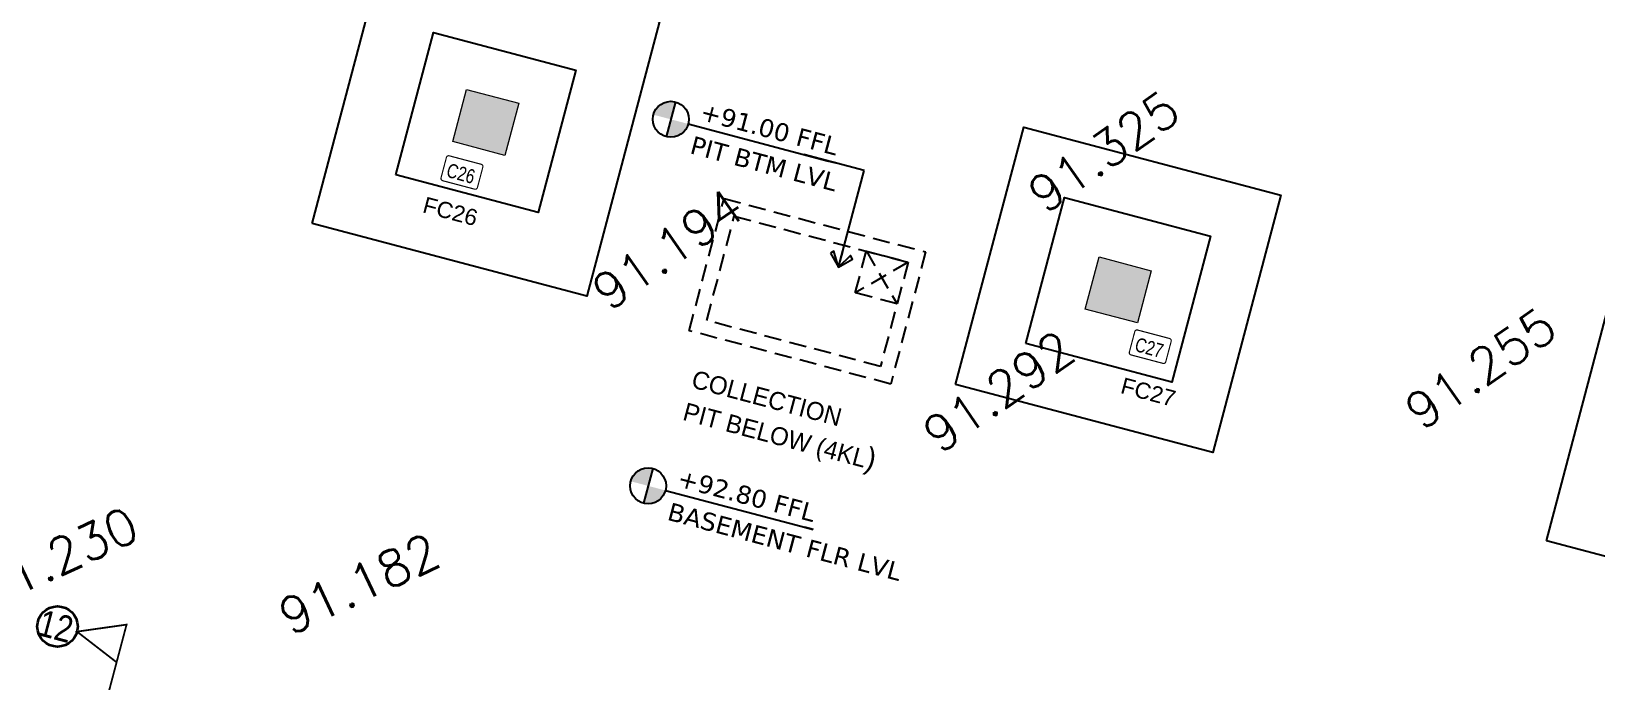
# Model space of a CAD drawing. Extents: x 1878645 to 3043969, y -1160829 to -603973.
# Drawn here: x 2202198 to 2223957, y -1115149 to -1106119 of the extents above; entities that cross this region are included whole.
import ezdxf
from ezdxf.enums import TextEntityAlignment as Align

# ---------------------------------------------------------------- set-up
doc = ezdxf.new("R2010")
doc.units = 0
doc.header["$LTSCALE"] = 100
for name, pattern in [('Center', [50.8, 31.75, -6.35, 6.35, -6.35]), ('Hidden', [9.525, 6.35, -3.175]), ('HIDDEN2', [4.7625, 3.175, -1.5875]), ('Taglines', [7, 3, -1, 0.5, -1, 0.5, -1])]:
    doc.linetypes.add(name, pattern=pattern)
for name, color, linetype in [('A-ANNO-LVL', 4, 'Continuous'), ('A-ANNO-TEXT', 8, 'Continuous'), ('A-CUT-ABOE', 150, 'Hidden'), ('Footing', 5, 'Continuous'), ('Footing Nos', 4, 'Continuous'), ('Layer1BOTTOELSM LE', 6, 'Continuous'), ('OCK BOTTOM', 230, 'Continuous'), ('RETAIN-WALL', 1, 'Continuous')]:
    doc.layers.add(name, color=color, linetype=linetype)
for name, color, linetype, lineweight in [('A-WALL-BRCK', 7, 'Continuous', 0), ('ECO BEAM', 2, 'HIDDEN2', 35), ('ECO COL', 6, 'Continuous', 0), ('Eco_  CNO', 7, 'Continuous', 25)]:
    doc.layers.add(name, color=color, linetype=linetype, lineweight=lineweight)
doc.styles.add('ARIAL', font='arial.ttf')
doc.styles.add('DIM-1', font='ARIALN.TTF')
doc.styles.add('ITA', font='simplex.shx')
doc.styles.add('rs', font='romans.shx')
doc.styles.add('SC-BBS1', font='SansSerif')
doc.styles.get("Standard").update_dxf_attribs({"font": 'verdana.ttf'})
doc.styles.add('Tahoma', font='ARIALN.TTF')
doc.dimstyles.new('DIM-075', dxfattribs={"dimscale": 75, "dimtxt": 2, "dimasz": 1.5, "dimexe": 0, "dimexo": 0, "dimgap": 0.5, "dimtad": 1, "dimdec": 0, "dimzin": 0, "dimdsep": 46, "dimtxsty": 'Standard', "dimblk": 'TAG-DIM-ARROW', "dimcen": 1, "dimclre": 8, "dimclrt": 7, "dimadec": 0, "dimazin": 0, "dimtfac": 1, "dimtdec": 0, "dimtmove": 0, "dimatfit": 3, "dimldrblk": 'TAG-LED-ARROW', "dimfxl": 1, "dimtfill": 1, "dimtfillclr": 256, "dimtolj": 1, "dimtzin": 0, "dimlwd": -1, "dimlwe": 5, "dimarcsym": 0})

# ---------------------------------------------------------------- blocks, each defined once
blk = doc.blocks.new('Co')
at = {"const_width": 0.75}
blk.add_lwpolyline([(-12.6, -7.2), (-12.6, 6.6, -0.414214), (-11.1, 8.1), (10.5, 8.1, -0.414214), (12, 6.6), (12, -7.2, -0.414214), (10.5, -8.7), (-11.1, -8.7, -0.414214)], format="xyb", close=True, dxfattribs=at)
at = {"style": 'ITA', "width": 0.669972}
blk.add_attdef('COL', text='', height=10.5, rotation=0.638, dxfattribs=at).set_placement((-9.9, -5.5), (8.5, -5.3), align=Align.FIT)
blk = doc.blocks.new('TAG - LEVEL SPOT L')
h = blk.add_hatch(color=256)
h.paths.add_polyline_path([(0, 0), (0, 2, 0.414214), (-2, 0)])
h.paths.add_polyline_path([(0, -2, 0.414214), (2, 0), (0, 0)])
for p, q in [((0, 2), (0, -2)), ((2, 0), (17, 0)), ((17, 0), (18, 0)), ((18, 0), (19, 0))]:
    blk.add_line(p, q)
at = {"linetype": 'Center'}
blk.add_line((19, 0), (18, 0), dxfattribs=at)
blk.add_circle((0, 0), 2)
at = {"color": 7}
for tag, p in [('LVL', (3.03, 0.78)), ('HEIGHT', (2.91, -3.11))]:
    blk.add_attdef(tag, p, '', height=2.5, dxfattribs=at)
blk = doc.blocks.new('TAG-DIM-ARROW')
for p, q in [((-1, 0), (0, 0)), ((0, -0.5), (0, 0.5))]:
    blk.add_line(p, q)
at = {"lineweight": 20}
blk.add_line((-0.354, -0.354), (0.354, 0.354), dxfattribs=at)
blk = doc.blocks.new('TAG-LED-ARROW')
blk.add_line((0, 0), (-1, 0))
blk.add_lwpolyline([(-0.707, -0.707), (0, 0), (-0.707, 0.707), (-0.884, 0.53), (0, 0), (-0.884, -0.53)], close=True)
blk = doc.blocks.new('A$Cd0bd59ca')
at = {"layer": 'A-CUT-ABOE', "linetype": 'HIDDEN2', "ltscale": 0.75}
for p, q in [((2100, 1700), (2700, 1100)), ((2700, 1700), (2100, 1100))]:
    blk.add_line(p, q, dxfattribs=at)
for points in [[(0, 1900), (2900, 1900), (2900, 0), (0, 0)], [(200, 1700), (2700, 1700), (2700, 200), (200, 200)], [(2700, 1100), (2100, 1100), (2100, 1700), (2700, 1700)]]:
    blk.add_lwpolyline(points, close=True, dxfattribs=at)

msp = doc.modelspace()

# ---------------------------------------------------------------- hatches: boundary and pattern name
at = {"layer": 'ECO COL'}
h = msp.add_hatch(color=256, dxfattribs=at)
h.dxf.hatch_style = 1
h.paths.add_polyline_path([(2208061.00061, -1107653.4805), (2208786.04224, -1107845.3519), (2208977.91589, -1107120.30175), (2208252.87426, -1106928.43035)])
h = msp.add_hatch(color=256, dxfattribs=at)
h.dxf.hatch_style = 1
h.paths.add_polyline_path([(2216858.17238, -1109981.52018), (2217583.21401, -1110173.39159), (2217775.08767, -1109448.34144), (2217050.04604, -1109256.47004)])
at = {"layer": 'RETAIN-WALL', "lineweight": -3}
h = msp.add_hatch(dxfattribs=at)
h.set_pattern_fill('ANSI31', color=11, scale=25, angle=345.177314616)
h.set_pattern_definition([(30.1773146, (166504.96, 37414.48), (-39.9000433, 68.6176156), [])])
edge = h.paths.add_edge_path()
edge.add_line((2206048.75629, -1118188.97914), (2206112.63553, -1117947.59293))
edge.add_line((2206112.63553, -1117947.59293), (2174307.47604, -1109530.83407))
edge.add_line((2174307.47604, -1109530.83407), (2178400.80793, -1094062.99477))
edge.add_line((2178400.80793, -1094062.99477), (2183524.43544, -1095418.88601))
edge.add_line((2183524.43544, -1095418.88601), (2185980.39163, -1086138.34472))
edge.add_line((2185980.39163, -1086138.34472), (2208263.33546, -1092035.20101))
edge.add_line((2208263.33546, -1092035.20101), (2208890.11318, -1089666.73996))
edge.add_line((2208890.11318, -1089666.73996), (2240405.26158, -1098006.72928))
edge.add_line((2240405.26158, -1098006.72928), (2233229.34139, -1125123.02069))
edge.add_line((2233229.34139, -1125123.02069), (2223126.90305, -1122450.33665))
edge.add_line((2223126.90305, -1122450.33665), (2223062.94591, -1122692.01719))
edge.add_line((2223062.94591, -1122692.01719), (2233407.06649, -1125428.65199))
edge.add_line((2233407.06649, -1125428.65199), (2240710.8993, -1097829.00571))
edge.add_line((2240710.8993, -1097829.00571), (2208712.38973, -1089361.10244))
edge.add_line((2208712.38973, -1089361.10244), (2208085.61207, -1091729.56324))
edge.add_line((2208085.61207, -1091729.56324), (2185802.66824, -1085832.70695))
edge.add_line((2185802.66824, -1085832.70695), (2183346.71203, -1095113.24833))
edge.add_line((2183346.71203, -1095113.24833), (2178223.08452, -1093757.35709))
edge.add_line((2178223.08452, -1093757.35709), (2174001.83836, -1109708.55748))
edge.add_line((2174001.83836, -1109708.55748), (2206048.6784, -1118189.27347))

# ---------------------------------------------------------------- linework, layer by layer
at = {"layer": 'ECO BEAM', "linetype": 'Taglines', "const_width": 25}
msp.add_lwpolyline([(2203384.62696, -1114892.9283), (2202834.20592, -1114466.88739), (2203523.3115, -1114368.86862), (2203120.55974, -1115890.78274)], dxfattribs=at)
at = {"layer": 'ECO BEAM', "linetype": 'Continuous'}
msp.add_circle((2202562.63601, -1114395.02048), 280.91826, dxfattribs=at)
at = {"layer": 'ECO COL', "color": 4}
for points in [[(2208252.87426, -1106928.43035), (2208977.91589, -1107120.30175), (2208786.04224, -1107845.3519), (2208061.00061, -1107653.4805)], [(2217050.04604, -1109256.47004), (2217775.08767, -1109448.34144), (2217583.21401, -1110173.39159), (2216858.17238, -1109981.52018)]]:
    msp.add_lwpolyline(points, close=True, dxfattribs=at)
at = {"layer": 'Footing'}
for points in [[(2206104.92173, -1108790.9018), (2207115.44445, -1104972.34922), (2210933.99703, -1105982.87194), (2209923.47431, -1109801.42452)], [(2207266.3449, -1108115.55284), (2207790.7934, -1106133.77239), (2209772.57386, -1106658.22089), (2209248.12536, -1108640.00134)], [(2215054.91008, -1111030.0883), (2216001.47567, -1107453.21626), (2219578.34771, -1108399.78184), (2218631.78212, -1111976.65388)], [(2216032.95065, -1110461.37339), (2216570.19058, -1108431.25682), (2218600.30714, -1108968.49675), (2218063.06722, -1110998.61332)], [(2223272.05081, -1113204.62234), (2224218.6164, -1109627.7503), (2227795.48844, -1110574.31589), (2226848.92285, -1114151.18793)]]:
    msp.add_lwpolyline(points, close=True, dxfattribs=at)

# ---------------------------------------------------------------- block references
at = {"layer": 'A-ANNO-LVL', "linetype": 'ByBlock'}
ref = msp.add_blockref('TAG - LEVEL SPOT L', (2211092.51205, -1107342.79395), dxfattribs=dict(at, xscale=125, yscale=125, zscale=125, rotation=345.1773146163839))
ref.add_attrib('LVL', '+91.00 FFL', (2211483.63792, -1107345.53414), dxfattribs={"layer": '0', "color": 7, "height": 250, "rotation": 345.177314616})
ref.add_attrib('HEIGHT', 'PIT BTM LVL', (2211344.33247, -1107812.07968), dxfattribs={"layer": '0', "color": 7, "height": 250, "rotation": 345.177314616})
ref = msp.add_blockref('TAG - LEVEL SPOT L', (2210776.91481, -1112439.77824), dxfattribs=dict(at, xscale=125, yscale=125, zscale=125, rotation=345.1773146163839))
ref.add_attrib('LVL', '+92.80 FFL', (2211168.04068, -1112442.51842), dxfattribs={"layer": '0', "color": 7, "height": 250, "rotation": 345.177314616})
ref.add_attrib('HEIGHT', 'BASEMENT FLR LVL', (2211028.73523, -1112909.06396), dxfattribs={"layer": '0', "color": 7, "height": 250, "rotation": 345.177314616})
at = {"layer": 'A-WALL-BRCK', "rotation": 345.1773146163839}
msp.add_blockref('A$Cd0bd59ca', (2211347.97258, -1110281.84827), dxfattribs=at)
at = {"layer": 'Eco_  CNO'}
ref = msp.add_blockref('Co', (2208192.33143, -1108090.12413), dxfattribs=dict(at, xscale=-21.30803341128, yscale=21.30803341128, zscale=15.2200238652, rotation=165.1773146163839))
ref.add_attrib('COL', 'C26', dxfattribs={"layer": '0', "height": 196.886229, "rotation": 344.539272008, "style": 'ARIAL', "width": 0.778055}).set_placement((2207958.06432, -1108138.17079), (2208336.44237, -1108242.82507), align=Align.FIT)
ref = msp.add_blockref('Co', (2217766.26762, -1110512.55706), dxfattribs=dict(at, xscale=-21.30803341128, yscale=21.30803341128, zscale=15.2200238652, rotation=165.1773146163839))
ref.add_attrib('COL', 'C27', dxfattribs={"layer": '0', "height": 196.886229, "rotation": 344.539272008, "style": 'ARIAL', "width": 0.778055}).set_placement((2217532.0005, -1110560.60372), (2217910.37856, -1110665.258), align=Align.FIT)

# ---------------------------------------------------------------- texts
at = {"color": 7, "style": 'Tahoma'}
msp.add_text('12', height=367.0016, rotation=345.177314616, dxfattribs=at).set_placement((2202265.62514, -1114508.97957))
at = {"layer": 'A-ANNO-TEXT', "insert": (2211427.50751, -1110825.96964), "char_height": 300, "width": 3055.2788496, "attachment_point": 1, "rotation": 345.177314616, "style": 'DIM-1'}
msp.add_mtext('\\pxql;{\\fCentury Gothic|b0|i0|c0|p34;\\H0.83333x;COLLECTION \\PPIT BELOW (4KL\\H1.2x;)}', dxfattribs=at)
at = {"layer": 'Footing Nos', "style": 'SC-BBS1'}
for s, p in [('FC26', (2207684.26818, -1108415.69343)), ('FC27', (2217392.2129, -1110928.52053))]:
    msp.add_text(s, height=225, rotation=345.177314616, dxfattribs=at).set_placement(p, align=Align.TOP_LEFT)
at = {"layer": 'Layer1BOTTOELSM LE', "color": 6, "style": 'rs'}
for s, p in [('91.230', (2203633.72938, -1112935.61387)), ('91.182', (2207824.72938, -1113304.61387))]:
    msp.add_text(s, height=500, rotation=25, dxfattribs=at).set_placement(p, align=Align.MIDDLE_RIGHT)
at = {"layer": 'OCK BOTTOM', "color": 6, "style": 'rs'}
for s, p in [('91.325', (2218079.72938, -1107115.61387)), ('91.194', (2212016.72938, -1108469.61387)), ('91.255', (2223320.75481, -1110129.61387)), ('91.292', (2216617.72938, -1110451.61387))]:
    msp.add_text(s, height=500, rotation=35, dxfattribs=at).set_placement(p, align=Align.MIDDLE_RIGHT)

# ---------------------------------------------------------------- leaders
at = {"layer": 'A-ANNO-LVL', "linetype": 'ByBlock'}
msp.add_leader([(2213427.0797, -1109398.82822), (2213782.77472, -1108054.73165), (2212941.16912, -1107832.01334)], dimstyle='DIM-075', override={"dimasz": 3, "dimgap": 0.5, "dimtad": 0, "dimfxl": 0.18, "dimtfillclr": 0}, dxfattribs=at)

doc.saveas('drawing.dxf')
